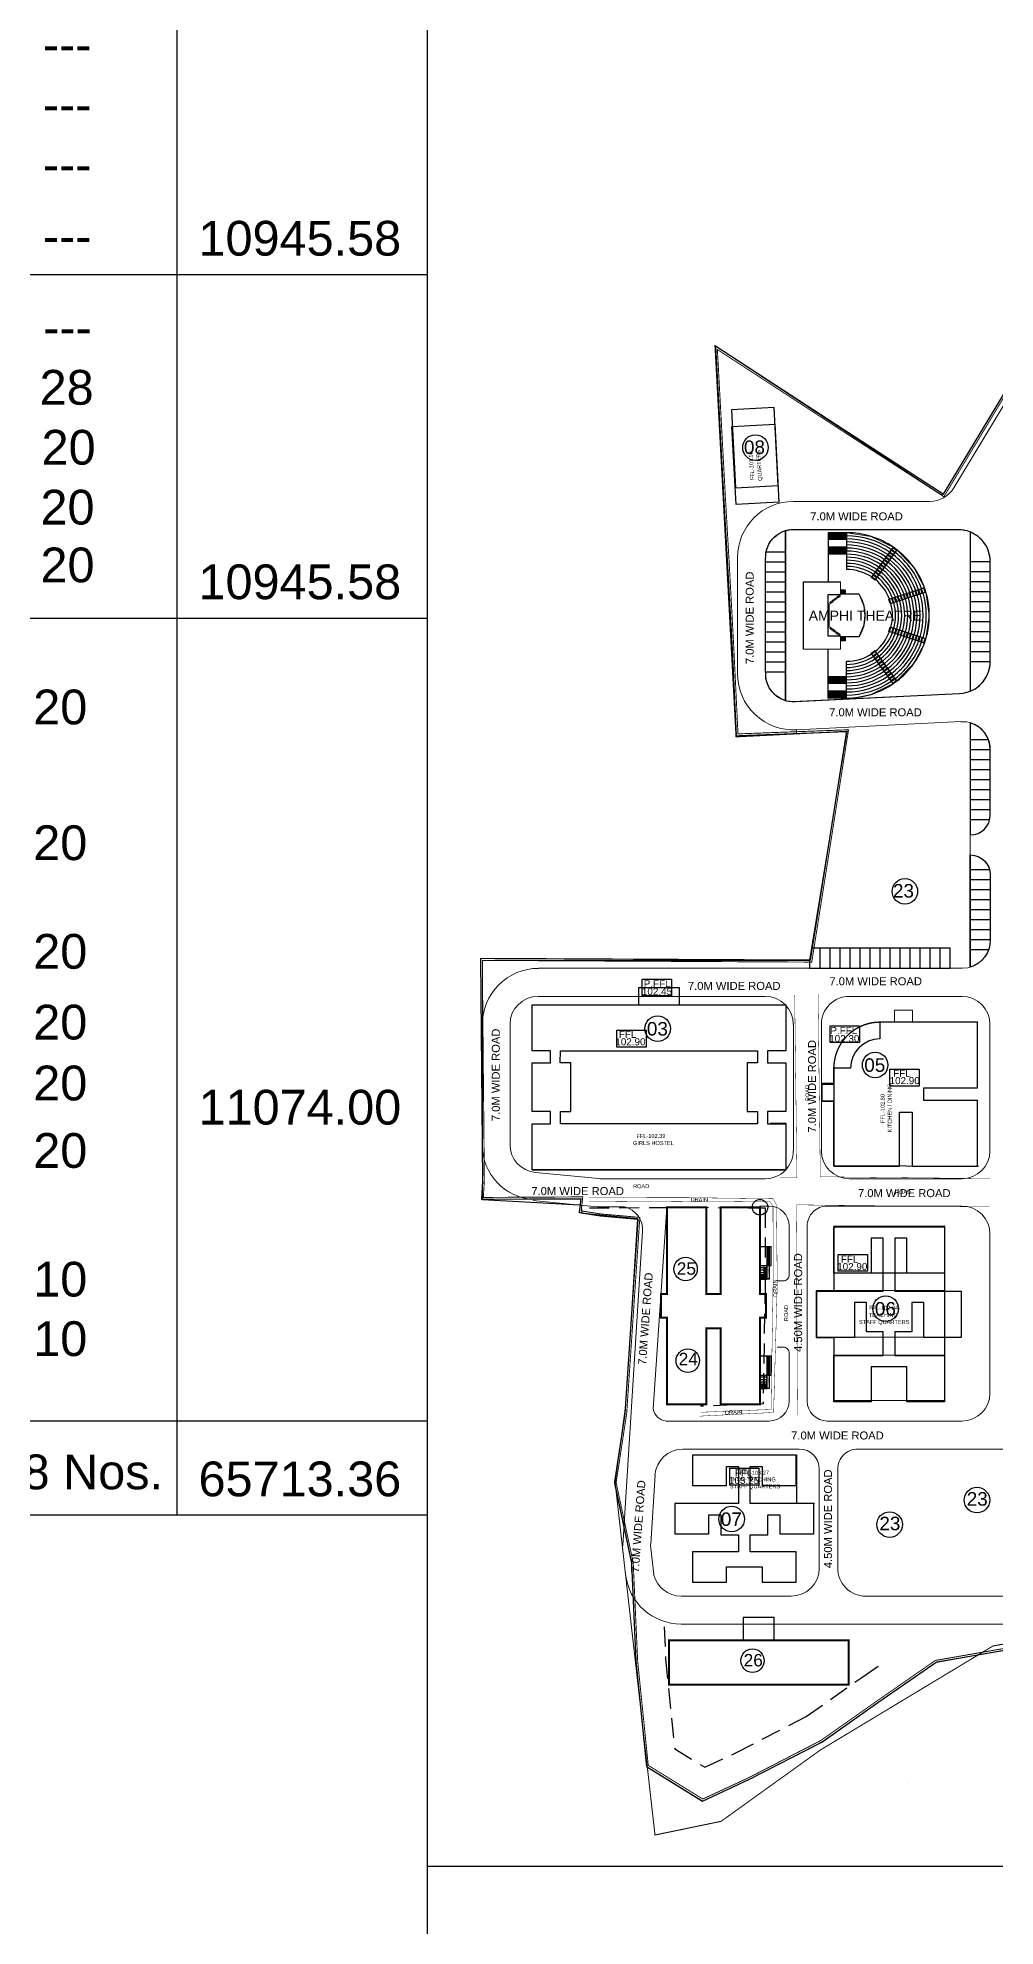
# Model space of a CAD drawing. Extents: x 7620542 to 7843793, y -6476226 to -6093835.
# Drawn here: x 7805744 to 7820359, y -6368780 to -6339933 of the extents above; entities that cross this region are included whole.
import ezdxf
from ezdxf.enums import TextEntityAlignment as Align

# ---------------------------------------------------------------- set-up
doc = ezdxf.new("R2010")
doc.units = 0
doc.header["$LTSCALE"] = 600
doc.header["$MEASUREMENT"] = 0
for name, pattern in [('CONTINUA', [0]), ('DASHED', [0.75, 0.5, -0.25]), ('DASHED2', [0.375, 0.25, -0.125]), ('HIDDEN', [0.375, 0.25, -0.125])]:
    doc.linetypes.add(name, pattern=pattern)
for name, color, linetype in [('Cal Hat', 8, 'CONTINUOUS'), ('TITLE', 7, 'CONTINUOUS'), ('Working Dim', 5, 'CONTINUOUS')]:
    doc.layers.add(name, color=color, linetype=linetype)
doc.styles.add('AR', font='arial.ttf')
doc.styles.add('ari', font='arial.ttf')
doc.styles.add('ARIAL', font='arial.ttf')

# ---------------------------------------------------------------- blocks, each defined once
blk = doc.blocks.new('A$C67844AE1')
at = {"layer": 'TITLE', "color": 8, "lineweight": 0}
for p, q in [((-19404, -2259, 6), (-21335, -5462, 6)), ((-21697, -5666, 6), (-23754, -5666, 6)), ((-23754, -6089, 6), (-21280, -6089, 6)), ((-24600, -6512, 6), (-24600, -8273, 6)), ((-24177, -8273, 6), (-24177, -6512, 6)), ((-20784, -6581, 6), (-20784, -8081, 6)), ((-21270, -8572, 6), (-23732, -8696, 6)), ((-23711, -9118, 6), (-21228, -8994, 6)), ((-20784, -9417, 6), (-20784, -10404, 6)), ((-21086, -10706, 6), (-21086, -11009, 6)), ((-20784, -11311, 6), (-20784, -12298, 6)), ((-21207, -12721, 6), (-27607, -12721, 6)), ((-24182, -13145, 6), (-27613, -13145, 6)), ((-21212, -13145, 6), (-22912, -13145, 6)), ((-28454, -13572, 6), (-28454, -15397, 6)), ((-28036, -13563, 6), (-28036, -15386, 6)), ((-23758, -15478, 6), (-23758, -13568, 6)), ((-23335, -13568, 6), (-23335, -15478, 6)), ((-20789, -15478, 6), (-20789, -13568, 6)), ((-27653, -15808, 6), (-26697, -15899, 6)), ((-26657, -15901, 6), (-24182, -15901, 6)), ((-22912, -15901, 6), (-21212, -15901, 6)), ((-27694, -16229, 6), (-26714, -16323, 6)), ((-26680, -16324, 6), (-26309, -16324, 6)), ((-24123, -16314, 6), (-24264, -16314, 6)), ((-21212, -16314, 6), (-23247, -16314, 6)), ((-26034, -16699, 6), (-26292, -20787, 6)), ((-23549, -16616, 6), (-23549, -19260, 6)), ((-20789, -19139, 6), (-20789, -16737, 6)), ((-25680, -19562, 6), (-24123, -19562, 6)), ((-23247, -19562, 6), (-21212, -19562, 6)), ((-23668, -19985, 6), (-25425, -19985, 6)), ((-22786, -19985, 6), (-19122, -19985, 6)), ((-25847, -20382, 6), (-25912, -21415, 6)), ((-23366, -21785, 6), (-23366, -20287, 6)), ((-23088, -21785, 6), (-23088, -20287, 6)), ((-26292, -20787, 6), (-26335, -21441, 6)), ((-26333, -21516, 6), (-26292, -21880, 6)), ((-25911, -21489, 6), (-25867, -21875, 6)), ((-25451, -22208, 6), (-23789, -22208, 6)), ((-22665, -22208, 6), (-19243, -22208, 6)), ((-25451, -22631, 6), (-19243, -22631, 6))]:
    blk.add_line(p, q, dxfattribs=at)
at = {"layer": 'TITLE', "color": 8, "extrusion": (-0.001359, 0.007207, 0.999973)}
for p, q in [((-23233, -6140, -3), (-23233, -6880, 3)), ((-22955, -6140, -2), (-23233, -6140, -3)), ((-22955, -6151, -2), (-23233, -6151, -3)), ((-22955, -6163, -2), (-23233, -6163, -3)), ((-22955, -6175, -2), (-23233, -6175, -2)), ((-22955, -6186, -2), (-23233, -6186, -2)), ((-22955, -6198, -2), (-23233, -6198, -2)), ((-22955, -6209, -2), (-23233, -6209, -2)), ((-22955, -6221, -2), (-23233, -6221, -2)), ((-22955, -6232, -2), (-23233, -6232, -2)), ((-22955, -6244, -2), (-23233, -6244, -2)), ((-22955, -6140, -2), (-22955, -6695, 2)), ((-22955, -6360, -1), (-23233, -6360, -1)), ((-22955, -6371, -1), (-23233, -6371, -1)), ((-22955, -6383, -1), (-23233, -6383, -1)), ((-22955, -6394, -1), (-23233, -6394, -1)), ((-22955, -6406, 0), (-23233, -6406, -1)), ((-22955, -6418, 0), (-23233, -6418, -1)), ((-22955, -6429, 0), (-23233, -6429, -1)), ((-22955, -6441, 0), (-23233, -6441, -1)), ((-22955, -6452, 0), (-23233, -6452, 0)), ((-22955, -6464, 0), (-23233, -6464, 0)), ((-22249, -6358, 0), (-22582, -6817, 3)), ((-22193, -6399, 1), (-22526, -6858, 3)), ((-23603, -6880, 6), (-23048, -6880, 6)), ((-23603, -7898, 6), (-23603, -6880, 6)), ((-23115, -7121, 6), (-23118, -7123, 6)), ((-23118, -7123, 6), (-23106, -7143, 6)), ((-23104, -7141, 6), (-23115, -7121, 6)), ((-23097, -7108, 6), (-23100, -7109, 6)), ((-23100, -7109, 6), (-23088, -7129, 6)), ((-23086, -7128, 6), (-23097, -7108, 6)), ((-23088, -7129, 6), (-23086, -7128, 6)), ((-23079, -7094, 6), (-23082, -7095, 6)), ((-23082, -7095, 6), (-23070, -7115, 6)), ((-23068, -7114, 6), (-23079, -7094, 6)), ((-23070, -7115, 6), (-23068, -7114, 6)), ((-23061, -7080, 6), (-23064, -7082, 6)), ((-23064, -7082, 6), (-23052, -7102, 6)), ((-23050, -7100, 6), (-23061, -7080, 6)), ((-23052, -7102, 6), (-23050, -7100, 6)), ((-22978, -7007, 6), (-23048, -7007, 6)), ((-23048, -7007, 6), (-22978, -7007, 6)), ((-22978, -7019, 6), (-23048, -7019, 6)), ((-22978, -7031, 6), (-23048, -7031, 6)), ((-22978, -7042, 6), (-23048, -7042, 6)), ((-22978, -7054, 6), (-23048, -7054, 6)), ((-23048, -7065, 6), (-22980, -7065, 6)), ((-22980, -7065, 6), (-22980, -7007, 6)), ((-22978, -7065, 6), (-22978, -7007, 6)), ((-22978, -7007, 6), (-22978, -7065, 6)), ((-21778, -6970, 5), (-22318, -7146, 6)), ((-21757, -7036, 6), (-22296, -7212, 6)), ((-23233, -7216, 6), (-23233, -7563, 6)), ((-23233, -7216, 6), (-23224, -7216, 6)), ((-23224, -7216, 6), (-23224, -7563, 6)), ((-23206, -7190, 6), (-23208, -7191, 6)), ((-23208, -7191, 6), (-23196, -7211, 6)), ((-23194, -7210, 6), (-23206, -7190, 6)), ((-23196, -7211, 6), (-23194, -7210, 6)), ((-23187, -7176, 6), (-23190, -7177, 6)), ((-23190, -7177, 6), (-23178, -7197, 6)), ((-23176, -7196, 6), (-23187, -7176, 6)), ((-23178, -7197, 6), (-23176, -7196, 6)), ((-23169, -7162, 6), (-23172, -7164, 6)), ((-23172, -7164, 6), (-23160, -7184, 6)), ((-23158, -7182, 6), (-23169, -7162, 6)), ((-23160, -7184, 6), (-23158, -7182, 6)), ((-23151, -7149, 6), (-23154, -7150, 6)), ((-23154, -7150, 6), (-23142, -7170, 6)), ((-23140, -7169, 6), (-23151, -7149, 6)), ((-23142, -7170, 6), (-23140, -7169, 6)), ((-23133, -7135, 6), (-23136, -7136, 6)), ((-23136, -7136, 6), (-23124, -7156, 6)), ((-23122, -7155, 6), (-23133, -7135, 6)), ((-23124, -7156, 6), (-23122, -7155, 6)), ((-23106, -7143, 6), (-23104, -7141, 6)), ((-23233, -7563, 6), (-23224, -7563, 6)), ((-21778, -7808, 11), (-22318, -7633, 9)), ((-21757, -7742, 11), (-22296, -7567, 9)), ((-23233, -8638, 15), (-23233, -7898, 10)), ((-23048, -7713, 6), (-22980, -7713, 6)), ((-22978, -7725, 6), (-23048, -7725, 6)), ((-22978, -7736, 6), (-23048, -7736, 6)), ((-22978, -7748, 6), (-23048, -7748, 6)), ((-22978, -7759, 6), (-23048, -7759, 6)), ((-22978, -7771, 6), (-23048, -7771, 6)), ((-22980, -7713, 6), (-22980, -7771, 6)), ((-22978, -7713, 6), (-22978, -7771, 6)), ((-22249, -8420, 15), (-22582, -7961, 11)), ((-22193, -8379, 15), (-22526, -7920, 11)), ((-22955, -8638, 16), (-22955, -8083, 12)), ((-22955, -8315, 13), (-23233, -8315, 13)), ((-22955, -8326, 13), (-23233, -8326, 13)), ((-22955, -8338, 13), (-23233, -8338, 13)), ((-22955, -8349, 14), (-23233, -8349, 13)), ((-22955, -8361, 14), (-23233, -8361, 13)), ((-22955, -8372, 14), (-23233, -8372, 13)), ((-22955, -8384, 14), (-23233, -8384, 13)), ((-22955, -8395, 14), (-23233, -8395, 14)), ((-22955, -8407, 14), (-23233, -8407, 14)), ((-22955, -8419, 14), (-23233, -8419, 14)), ((-22955, -8534, 15), (-23233, -8534, 15)), ((-22955, -8546, 15), (-23233, -8546, 15)), ((-22955, -8557, 15), (-23233, -8557, 15)), ((-22955, -8569, 15), (-23233, -8569, 15)), ((-22955, -8581, 15), (-23233, -8581, 15)), ((-22955, -8592, 15), (-23233, -8592, 15)), ((-22955, -8604, 15), (-23233, -8604, 15)), ((-22955, -8615, 15), (-23233, -8615, 15)), ((-22955, -8627, 16), (-23233, -8627, 15)), ((-22955, -8638, 16), (-23233, -8638, 15))]:
    blk.add_line(p, q, dxfattribs=at)
at = {"layer": 'TITLE', "color": 8}
for p, q in [((-24168, -6428, -6), (-23875, -6428, -6)), ((-24177, -6579, -6), (-23875, -6579, -6)), ((-24177, -6730, -6), (-23875, -6730, -6)), ((-20784, -6579, -6), (-21086, -6579, -6)), ((-20784, -6730, -6), (-21086, -6730, -6)), ((-24177, -6881, -6), (-23875, -6881, -6)), ((-24177, -7033, -6), (-23875, -7033, -6)), ((-20784, -6881, -6), (-21086, -6881, -6)), ((-20784, -7033, -6), (-21086, -7033, -6)), ((-24177, -7184, -6), (-23875, -7184, -6)), ((-24177, -7335, -6), (-23875, -7335, -6)), ((-20784, -7184, -6), (-21086, -7184, -6)), ((-20784, -7335, -6), (-21086, -7335, -6)), ((-24177, -7486, -6), (-23875, -7486, -6)), ((-24177, -7637, -6), (-23875, -7637, -6)), ((-20784, -7486, -6), (-21086, -7486, -6)), ((-20784, -7637, -6), (-21086, -7637, -6)), ((-24177, -7788, -6), (-23875, -7788, -6)), ((-24177, -7939, -6), (-23875, -7939, -6)), ((-20784, -7788, -6), (-21086, -7788, -6)), ((-20784, -7939, -6), (-21086, -7939, -6)), ((-24177, -8090, -6), (-23875, -8090, -6)), ((-24177, -8242, -6), (-23875, -8242, -6)), ((-20784, -8090, -6), (-21086, -8090, -6)), ((-21086, -9011, -14), (-21086, -10706, -14)), ((-20811, -9268, 8), (-21086, -9268, 8)), ((-20784, -9419, 8), (-21086, -9419, 8)), ((-20784, -9570, 8), (-21086, -9570, 8)), ((-20784, -9721, 8), (-21086, -9721, 8)), ((-20784, -9873, 8), (-21086, -9873, 8)), ((-20784, -10024, 8), (-21086, -10024, 8)), ((-20784, -10175, 8), (-21086, -10175, 8)), ((-20784, -10326, 8), (-21086, -10326, 8)), ((-20793, -10477, 8), (-21086, -10477, 8)), ((-21086, -11009, -14), (-21086, -12704, -14)), ((-20794, -11233, -6), (-21086, -11233, -6)), ((-20784, -11384, -6), (-21086, -11384, -6)), ((-20784, -11536, -6), (-21086, -11536, -6)), ((-20784, -11687, -6), (-21086, -11687, -6)), ((-20784, -11838, -6), (-21086, -11838, -6)), ((-20784, -11989, -6), (-21086, -11989, -6)), ((-20784, -12140, -6), (-21086, -12140, -6)), ((-21388, -12419), (-23483, -12419)), ((-23353, -12721, 6), (-23353, -12419, 6)), ((-23202, -12721, 6), (-23202, -12419, 6)), ((-23051, -12721, 6), (-23051, -12419, 6)), ((-22900, -12721, 6), (-22900, -12419, 6)), ((-22749, -12721, 6), (-22749, -12419, 6)), ((-22597, -12721, 6), (-22597, -12419, 6)), ((-22446, -12721, 6), (-22446, -12419, 6)), ((-22295, -12721, 6), (-22295, -12419, 6)), ((-22144, -12721, 6), (-22144, -12419, 6)), ((-21993, -12721, 6), (-21993, -12419, 6)), ((-21842, -12721, 6), (-21842, -12419, 6)), ((-21691, -12721, 6), (-21691, -12419, 6)), ((-21540, -12721, 6), (-21540, -12419, 6)), ((-21388, -12721), (-21388, -12419)), ((-20784, -12291, -6), (-21086, -12291, -6)), ((-20809, -12442, -6), (-21086, -12442, -6)), ((-24158, -16937), (-24158, -17214)), ((-24140, -16937), (-24140, -17200)), ((-24122, -16923), (-24122, -17214)), ((-24158, -18591), (-24158, -18868)), ((-24140, -18591), (-24140, -18854)), ((-24122, -18577), (-24122, -18868))]:
    blk.add_line(p, q, dxfattribs=at)
at = {"layer": 'TITLE', "color": 8, "lineweight": 0, "extrusion": (-0.001359, 0.007207, 0.999973)}
for p, q in [((-23048, -6880, 6), (-23048, -7074, 6)), ((-23048, -7704, 6), (-23048, -7898, 6)), ((-23048, -7898, 6), (-23603, -7898, 6))]:
    blk.add_line(p, q, dxfattribs=at)
at = {"layer": 'TITLE', "color": 8, "extrusion": (-0.001357, -0.007207, 0.999973)}
for p, q in [((-23208, -7587, 6), (-23196, -7567, 6)), ((-23205, -7589, 6), (-23208, -7587, 6)), ((-23194, -7569, 6), (-23205, -7589, 6)), ((-23196, -7567, 6), (-23194, -7569, 6)), ((-23190, -7601, 6), (-23178, -7581, 6)), ((-23187, -7602, 6), (-23190, -7601, 6)), ((-23176, -7582, 6), (-23187, -7602, 6)), ((-23178, -7581, 6), (-23176, -7582, 6)), ((-23172, -7615, 6), (-23160, -7594, 6)), ((-23169, -7616, 6), (-23172, -7615, 6)), ((-23158, -7596, 6), (-23169, -7616, 6)), ((-23160, -7594, 6), (-23158, -7596, 6)), ((-23154, -7628, 6), (-23142, -7608, 6)), ((-23151, -7630, 6), (-23154, -7628, 6)), ((-23140, -7610, 6), (-23151, -7630, 6)), ((-23142, -7608, 6), (-23140, -7610, 6)), ((-23136, -7642, 6), (-23124, -7622, 6)), ((-23133, -7643, 6), (-23136, -7642, 6)), ((-23122, -7623, 6), (-23133, -7643, 6)), ((-23124, -7622, 6), (-23122, -7623, 6)), ((-23118, -7656, 6), (-23106, -7635, 6)), ((-23115, -7657, 6), (-23118, -7656, 6)), ((-23104, -7637, 6), (-23115, -7657, 6)), ((-23106, -7635, 6), (-23104, -7637, 6)), ((-23100, -7669, 6), (-23088, -7649, 6)), ((-23097, -7671, 6), (-23100, -7669, 6)), ((-23086, -7651, 6), (-23097, -7671, 6)), ((-23088, -7649, 6), (-23086, -7651, 6)), ((-23082, -7683, 6), (-23070, -7663, 6)), ((-23079, -7684, 6), (-23082, -7683, 6)), ((-23068, -7664, 6), (-23079, -7684, 6)), ((-23070, -7663, 6), (-23068, -7664, 6)), ((-23064, -7697, 6), (-23052, -7676, 6)), ((-23061, -7698, 6), (-23064, -7697, 6)), ((-23050, -7678, 6), (-23061, -7698, 6)), ((-23052, -7676, 6), (-23050, -7678, 6))]:
    blk.add_line(p, q, dxfattribs=at)
at = {"layer": 'TITLE', "color": 8, "linetype": 'DASHED'}
for p, q in [((-26837, -16341), (-25341, -16332)), ((-25341, -16332), (-24185, -16341)), ((-24213, -19301), (-25162, -19339))]:
    blk.add_line(p, q, dxfattribs=at)
at = {"layer": 'TITLE', "color": 8, "linetype": 'DASHED', "ltscale": 100}
for p, q in [((-24262, -16923), (-24095, -16923)), ((-24095, -17214), (-24095, -16923)), ((-24262, -17214), (-24095, -17214)), ((-24262, -18577), (-24095, -18577)), ((-24095, -18868), (-24095, -18577)), ((-24262, -18868), (-24095, -18868))]:
    blk.add_line(p, q, dxfattribs=at)
at = {"layer": 'TITLE', "color": 8, "linetype": 'Continuous'}
for p, q in [((-24262, -17214), (-24171, -17214)), ((-24262, -17242), (-24158, -17242)), ((-24262, -17279), (-24158, -17279)), ((-24262, -17315), (-24158, -17315)), ((-24262, -17346), (-24158, -17346)), ((-24262, -17363), (-24158, -17363)), ((-24262, -17377), (-24158, -17377)), ((-24262, -17388), (-24158, -17388)), ((-24262, -17396), (-24158, -17396)), ((-24262, -17403), (-24158, -17403)), ((-24262, -17408), (-24158, -17408)), ((-24262, -17413), (-24158, -17413)), ((-24262, -17416), (-24158, -17416)), ((-24262, -17418), (-24158, -17418)), ((-24262, -17418), (-24158, -17418)), ((-24262, -18868), (-24171, -18868)), ((-24262, -18896), (-24158, -18896)), ((-24262, -18933), (-24158, -18933)), ((-24262, -18969), (-24158, -18969)), ((-24262, -19000), (-24158, -19000)), ((-24262, -19017), (-24158, -19017)), ((-24262, -19031), (-24158, -19031)), ((-24262, -19042), (-24158, -19042)), ((-24262, -19050), (-24158, -19050)), ((-24262, -19057), (-24158, -19057)), ((-24262, -19062), (-24158, -19062)), ((-24262, -19066), (-24158, -19066)), ((-24262, -19070), (-24158, -19070)), ((-24262, -19072), (-24158, -19072)), ((-24262, -19072), (-24158, -19072))]:
    blk.add_line(p, q, dxfattribs=at)
at = {"layer": 'TITLE', "color": 10, "const_width": 13.9}
for points in [[(-19561, -2353), (-21227, -5113), (-21494, -5558), (-22994, -4585), (-24935, -3320), (-24812, -5589), (-24751, -6649), (-24683, -7903), (-24620, -9207), (-22957, -9145), (-23503, -12599), (-28482, -12575), (-28451, -15931), (-28468, -16210), (-26968, -16202), (-26990, -16410), (-26669, -16460), (-26105, -16510), (-26302, -19446), (-26461, -20494), (-26203, -21704), (-26136, -23190), (-25975, -24780), (-25128, -25304), (-24428, -24979), (-23330, -24412), (-22467, -23805), (-21603, -23204), (-20977, -23096), (-20381, -22992)], [(-19550, -2388), (-21203, -5127), (-21485, -5596), (-23009, -4608), (-24905, -3372), (-24785, -5588), (-24724, -6647), (-24656, -7902), (-24594, -9179), (-22925, -9117), (-23480, -12627), (-28454, -12602), (-28424, -15931), (-28439, -16183), (-26938, -16175), (-26960, -16387), (-26666, -16433), (-26076, -16485), (-26275, -19449), (-26434, -20494), (-26176, -21701), (-26109, -23188), (-25949, -24764), (-25126, -25273), (-24440, -24955), (-23344, -24389), (-22482, -23782), (-21614, -23179), (-20981, -23069), (-20386, -22965)]]:
    blk.add_lwpolyline(points, dxfattribs=at)
at = {"layer": 'TITLE', "color": 10}
blk.add_lwpolyline([(-19561, -2353), (-21227, -5113), (-21494, -5558), (-22994, -4585), (-24935, -3320), (-24812, -5589), (-24751, -6649), (-24683, -7903), (-24620, -9207), (-22957, -9145), (-23503, -12599), (-28482, -12575), (-28451, -15931), (-28468, -16210), (-26968, -16202), (-26990, -16410), (-26669, -16460), (-26105, -16510), (-26302, -19446), (-26461, -20494), (-26203, -21704), (-26136, -23190), (-25975, -24780), (-25128, -25304), (-24428, -24979), (-23330, -24412), (-22467, -23805), (-21603, -23204), (-20977, -23096), (-20381, -22992)], dxfattribs=at)
at = {"layer": 'TITLE', "color": 8, "linetype": 'DASHED2', "lineweight": 0, "ltscale": 6, "const_width": 15.1, "elevation": 6, "flags": 128}
blk.add_lwpolyline([(-2004, -7493), (-2222, -4307), (-2175, -3938), (-1643, 323), (-32, 25), (-85, 841), (-1707, 882), (-3265, 690), (-2836, 167), (-4833, -751), (-3799, -1390), (-5143, -3563), (-6085, -4451), (-6650, -5438), (-9382, -5113, 0.243248), (-10378, -5545), (-11867, -5545, 0.166319), (-12338, -5051), (-18845, -2062), (-19041, -2458), (-19481, -2223), (-21509, -5575), (-24942, -3314), (-24624, -9224), (-22946, -9140), (-23514, -12602), (-28454, -12602), (-28454, -16217), (-26958, -16299), (-26950, -16422), (-26111, -16503), (-26288, -19309), (-26449, -20494), (-25847, -25817), (-24849, -25610), (-23343, -24528), (-20742, -22960), (-17631, -22415), (-17310, -20933), (-17441, -20077), (-17018, -18600), (-13198, -17982), (-13198, -17982), (-13198, -17982), (-13198, -17982), (-4912, -18134), (-4912, -18134), (-4912, -18134), (-4912, -18134), (-4912, -18134), (-4912, -18134), (-4912, -18134), (-4912, -18134), (-4912, -18134), (-3079, -17381), (-3382, -16842), (-2832, -15708), (-2188, -14381), (-2077, -13895), (-1842, -10425)], format="xyb", close=True, dxfattribs=at)
at = {"layer": 'TITLE', "color": 8, "ltscale": 1.5}
for points, elevation in [([(-24631, -5459), (-23985, -5425), (-24048, -4248), (-24694, -4282)], 6), ([(-23149, -16626), (-22297, -16626), (-21748, -16626), (-21478, -16626), (-21478, -17328), (-22045, -17328), (-22045, -16799), (-22227, -16799), (-22227, -17599), (-22227, -17599), (-21222, -17599), (-21222, -18301), (-21790, -18301), (-21790, -17772), (-21971, -17772), (-21971, -17772), (-21971, -18215), (-22227, -18215), (-22227, -18573), (-22227, -18573), (-21478, -18573), (-21478, -19274), (-22045, -19274), (-22045, -18745), (-22581, -18745), (-22581, -19274), (-23149, -19274), (-23149, -18573), (-22400, -18573), (-22400, -18573), (-22400, -18215), (-22655, -18215), (-22655, -17772), (-22837, -17772), (-22837, -18301), (-23404, -18301), (-23404, -17599), (-22400, -17599), (-22400, -17599), (-22400, -16799), (-22581, -16799), (-22581, -17328), (-23149, -17328)], -6)]:
    blk.add_lwpolyline(points, close=True, dxfattribs=dict(at, elevation=elevation))
at = {"layer": 'TITLE', "color": 8}
for points in [[(-23975, -5679), (-24622, -5715), (-24687, -4536), (-24040, -4500)], [(-26042, -12884), (-25600, -12884), (-25600, -13138), (-26042, -13138)], [(-26423, -13658), (-25980, -13658), (-25980, -13912), (-26423, -13912)], [(-22299, -14246), (-21856, -14246), (-21856, -14500), (-22299, -14500)], [(-21469, -19248), (-21470, -16619), (-23147, -16622), (-23147, -17595), (-23416, -17595), (-23415, -18299), (-23146, -18299), (-23146, -19251)], [(-23081, -17044), (-22639, -17044), (-22639, -17298), (-23081, -17298)], [(-24158, -17418), (-24158, -17214), (-24122, -17214), (-24122, -17418)], [(-24158, -19072), (-24158, -18868), (-24122, -18868), (-24122, -19072)]]:
    blk.add_lwpolyline(points, close=True, dxfattribs=at)
for points, elevation in [([(-23875, -8679), (-23954, -8646), (-23994, -8621), (-24025, -8597), (-24077, -8545), (-24121, -8483), (-24155, -8407), (-24171, -8341), (-24176, -8292), (-24177, -8213), (-24177, -6541), (-24176, -6495), (-24172, -6449), (-24162, -6402), (-24127, -6313), (-24091, -6257), (-24053, -6213), (-24014, -6179), (-23981, -6155), (-23917, -6122), (-23875, -6107)], -14), ([(-21086, -8535), (-21013, -8497), (-20948, -8448), (-20887, -8383), (-20841, -8310), (-20821, -8269), (-20806, -8226), (-20790, -8159), (-20786, -8123), (-20784, -8090), (-20784, -6581), (-20786, -6531), (-20795, -6477), (-20817, -6403), (-20844, -6344), (-20895, -6269), (-20967, -6198), (-21086, -6127), (-21086, -8535)], -14), ([(-23202, -13589), (-22760, -13589), (-22760, -13843), (-23202, -13843)], 12), ([(-25667, -19308), (-25074, -19308), (-25074, -18162), (-24856, -18162), (-24856, -19311), (-24262, -19311), (-24262, -17999), (-24172, -17999), (-24176, -17643), (-24262, -17643), (-24262, -16331), (-24856, -16331), (-24856, -17643), (-25073, -17643), (-25073, -16331), (-25667, -16331), (-25667, -17643), (-25757, -17643), (-25758, -17999), (-25667, -17999), (-25667, -19311)], 0), ([(-24719, -20275), (-24277, -20275), (-24277, -20529), (-24719, -20529)], -6), ([(-24515, -22873), (-24046, -22873), (-24046, -22528), (-24515, -22528)], 6), ([(-24515, -22873), (-24046, -22873), (-24046, -22528), (-24515, -22528)], 6)]:
    blk.add_lwpolyline(points, close=True, dxfattribs=dict(at, elevation=elevation))
for points, elevation in [([(-22830, -8632), (-22829, -8650), (-23754, -8696), (-23811, -8692), (-23855, -8684), (-23875, -8679), (-23875, -6107), (-23843, -6099), (-23785, -6090), (-23754, -6089), (-21270, -6089), (-21227, -6091), (-21174, -6100), (-21140, -6108), (-21114, -6116), (-21086, -6127), (-21086, -8535), (-21122, -8548), (-21162, -8559), (-21199, -8567), (-21254, -8572), (-22829, -8650), (-22830, -8632)], 10), ([(-23514, -12602), (-23514, -12721), (-21388, -12721), (-21388, -12419), (-23483, -12419), (-23514, -12602)], 6)]:
    blk.add_lwpolyline(points, dxfattribs=dict(at, elevation=elevation))
at = {"layer": 'TITLE', "color": 8, "lineweight": 0, "elevation": 10, "flags": 128}
blk.add_lwpolyline([(-23233, -7898), (-23233, -8638), (-22955, -8638), (-22955, -8638), (-22830, -8632), (-22586, -8582), (-22586, -8582), (-22586, -8582), (-22249, -8420), (-22193, -8379), (-21944, -8123), (-21778, -7808), (-21757, -7742), (-21706, -7389), (-21757, -7036), (-21778, -6970), (-21944, -6655), (-22193, -6399), (-22249, -6358), (-22586, -6196), (-22955, -6140), (-23233, -6140), (-23233, -6880), (-23048, -6880), (-23048, -7065), (-22770, -7065), (-22695, -7243), (-22677, -7389), (-22694, -7531), (-22770, -7713), (-23048, -7713), (-23048, -7898), (-23233, -7898)], close=True, dxfattribs=at)
at = {"layer": 'TITLE', "color": 8}
for points, elevation in [([(-22770, -7713), (-23048, -7713), (-23048, -7704), (-23233, -7704), (-23233, -7074), (-23048, -7074), (-23048, -7065), (-22770, -7065, -0.285721), (-22770, -7713, -193102.215856)], 6), ([(-21086, -9011), (-21086, -10706, 0.414213), (-20784, -10404), (-20784, -9419, 0.330032), (-21086, -9011, -6.714428)], -14), ([(-21086, -12704), (-21086, -11009, -0.414213), (-20784, -11311), (-20784, -12296, -0.330032), (-21086, -12704, 6.714428)], -14)]:
    blk.add_lwpolyline(points, format="xyb", dxfattribs=dict(at, elevation=elevation))
at = {"layer": 'TITLE', "color": 8, "lineweight": 0, "flags": 128}
blk.add_lwpolyline([(-23711, -9118), (-23711, -9179)], dxfattribs=at)
at = {"layer": 'TITLE', "color": 8, "ltscale": 1.5}
for points in [[(-25476, -13271), (-25476, -13018), (-26098, -13018), (-26098, -13271)], [(-27425, -14151), (-27425, -13970), (-27700, -13970), (-27700, -13271), (-23874, -13271), (-23874, -13970), (-24149, -13970), (-24149, -14151), (-23874, -14151), (-23874, -14887), (-24149, -14887), (-24149, -15069), (-23874, -15069), (-23874, -15767), (-27700, -15767), (-27700, -15069), (-27425, -15069), (-27425, -14887), (-27700, -14887), (-27700, -14151), (-27425, -14151)], [(-24297, -14887), (-24297, -15069), (-27276, -15069), (-27276, -14887), (-27119, -14887), (-27119, -14151), (-27277, -14151), (-27276, -13970), (-24297, -13970), (-24297, -14151), (-24455, -14151), (-24455, -14887), (-24297, -14887)]]:
    blk.add_lwpolyline(points, dxfattribs=at)
at = {"layer": 'TITLE', "color": 8, "const_width": 6.04}
for points in [[(-23738, -13127), (-23704, -15887)], [(-23385, -13111), (-23351, -15871)], [(-23704, -15887), (-23960, -15887)], [(-23351, -15871), (-20791, -15898)], [(-26842, -16185), (-25341, -16187), (-24067, -16202), (-24013, -16291), (-24001, -17491), (-24056, -19432), (-25175, -19488)], [(-26837, -16250), (-25341, -16241), (-24106, -16251), (-24065, -16321), (-24064, -17492), (-24095, -19387), (-25158, -19429)], [(-23715, -16295), (-23696, -19474)], [(-23715, -16295), (-20792, -16327)]]:
    blk.add_lwpolyline(points, dxfattribs=at)
at = {"layer": 'TITLE', "color": 8, "lineweight": 0, "elevation": -6}
for points in [[(-22230, -13536), (-21961, -13536), (-21961, -13355), (-22230, -13355)], [(-23149, -14725), (-23149, -14456), (-23330, -14456), (-23330, -14725)]]:
    blk.add_lwpolyline(points, close=True, dxfattribs=at)
at = {"layer": 'TITLE', "color": 8, "ltscale": 1.5, "elevation": -6}
blk.add_lwpolyline([(-23149, -15710), (-22157, -15710), (-22157, -14897), (-21966, -14897), (-21966, -15710), (-20975, -15710), (-20975, -14719), (-21788, -14719), (-21788, -14528), (-20975, -14528), (-20975, -13536), (-22452, -13536), (-22453, -13787, 0.407493), (-22894, -14232), (-23149, -14232)], format="xyb", close=True, dxfattribs=at)
at = {"layer": 'TITLE', "color": 8}
for points in [[(-20963, -15715), (-23145, -15708), (-23145, -14736), (-23325, -14736), (-23325, -14471), (-23145, -14471), (-23145, -14215)], [(-27700, -15767), (-23869, -15765), (-23868, -15064), (-24109, -15064)], [(-24199, -17386), (-24199, -17231), (-24187, -17240), (-24191, -17242), (-24199, -17231), (-24210, -17240), (-24207, -17242), (-24199, -17231)], [(-24125, -17214), (-24125, -17415), (-24155, -17415), (-24155, -17214)], [(-21469, -17326), (-23148, -17329)], [(-21469, -17591), (-23148, -17595)], [(-21470, -18296), (-23146, -18299)], [(-21470, -18566), (-23146, -18569)], [(-24199, -19040), (-24199, -18885), (-24187, -18894), (-24191, -18896), (-24199, -18885), (-24210, -18894), (-24207, -18896), (-24199, -18885)], [(-24125, -18868), (-24125, -19069), (-24155, -19069), (-24155, -18868)], [(-25279, -20071), (-23711, -20071), (-23708, -20802), (-23440, -20803)]]:
    blk.add_lwpolyline(points, dxfattribs=at)
at = {"layer": 'TITLE', "color": 8, "lineweight": 0}
blk.add_lwpolyline([(-25669, -16334), (-25873, -19378)], dxfattribs=at)
at = {"layer": 'TITLE', "color": 8, "linetype": 'CONTINUA', "const_width": 30.2}
blk.add_lwpolyline([(-24262, -19297), (-24262, -17999), (-24172, -17999), (-24172, -17643), (-24262, -17643), (-24262, -16331), (-24856, -16331), (-24856, -17643), (-25073, -17643), (-25073, -16331), (-25667, -16331), (-25667, -17643), (-25758, -17643), (-25758, -17999), (-25667, -17999), (-25667, -19310), (-25667, -19311), (-25074, -19311), (-25074, -18162), (-24856, -18162), (-24856, -19311), (-24276, -19311), (-24262, -19311)], close=True, dxfattribs=at)
at = {"layer": 'TITLE', "color": 8, "linetype": 'DASHED'}
for points in [[(-24185, -16341), (-24185, -17491), (-24214, -19271), (-24213, -19301)], [(-25709, -22670), (-25687, -23157), (-25549, -24514), (-25097, -24793), (-24627, -24575), (-23564, -24026), (-22725, -23436), (-22416, -23221)]]:
    blk.add_lwpolyline(points, dxfattribs=at)
at = {"layer": 'TITLE', "color": 8, "lineweight": 0, "elevation": 6}
for points in [[(-24002, -17443), (-23911, -17443, 0.414214), (-23821, -17352), (-23821, -16616)], [(-24002, -18446), (-23911, -18446, -0.414214), (-23821, -18537), (-23821, -19260)]]:
    blk.add_lwpolyline(points, format="xyb", dxfattribs=at)
at = {"layer": 'TITLE', "color": 8, "linetype": 'CONTINUA'}
for points in [[(-24158, -16937), (-24158, -16923), (-24131, -16923), (-24131, -16937)], [(-24158, -17214), (-24158, -17200), (-24131, -17200), (-24131, -17214)], [(-24158, -18591), (-24158, -18577), (-24131, -18577), (-24131, -18591)], [(-24158, -18868), (-24158, -18854), (-24131, -18854), (-24131, -18868)]]:
    blk.add_lwpolyline(points, close=True, dxfattribs=at)
at = {"layer": 'TITLE', "color": 8, "ltscale": 1.5, "elevation": 6}
blk.add_lwpolyline([(-24585, -20807), (-25549, -20807), (-25549, -21266), (-25035, -21266), (-25035, -20979), (-24854, -20979), (-24854, -21283), (-24585, -21283), (-24585, -21538), (-25279, -21538), (-25279, -21996), (-24766, -21996), (-24766, -21765), (-24230, -21765), (-24230, -21996), (-23717, -21996), (-23717, -21538), (-24412, -21538), (-24412, -21283), (-24142, -21283), (-24142, -20979), (-23961, -20979), (-23961, -21266), (-23447, -21266), (-23447, -20807), (-24412, -20807), (-24412, -20249), (-24230, -20249), (-24230, -20535), (-23717, -20535), (-23717, -20076), (-25279, -20076), (-25279, -20535), (-24766, -20535), (-24766, -20249), (-24585, -20249), (-24585, -20807)], dxfattribs=at)
at = {"layer": 'TITLE', "color": 8, "const_width": 30.2, "elevation": 6}
blk.add_lwpolyline([(-22925, -22873), (-23123, -22873), (-23123, -22873), (-23244, -22873), (-23244, -22873), (-25635, -22873), (-25635, -23545), (-23244, -23545), (-23244, -23545), (-23123, -23545), (-23123, -23545), (-22925, -23545), (-22925, -22873)], dxfattribs=at)
at = {"layer": 'TITLE', "color": 8, "linetype": 'HIDDEN', "lineweight": 0, "ltscale": 30000, "elevation": -5, "flags": 128}
blk.add_lwpolyline([(-22012, -25026), (-22014, -25027)], dxfattribs=at)
at = {"layer": 'TITLE', "color": 8}
for centre, radius in [((-24330, -4853, -12), 193), ((-22074, -11559, 6), 193), ((-25807, -13633), 193), ((-22523, -14182, 12), 193), ((-24262, -16331), 117), ((-25385, -17265, 5), 177), ((-22364, -17864, 6), 193), ((-25352, -18649, 6), 177), ((-20986, -20756, 6), 193), ((-24690, -21043), 193), ((-22305, -21127, 6), 193), ((-24375, -23183, 6), 177)]:
    blk.add_circle(centre, radius, dxfattribs=at)
at = {"layer": 'TITLE', "color": 8, "lineweight": 0}
for centre, radius, start, end in [((-23754, -6512, 6), 846, 90, 179.9999), ((-21697, -5243, 6), 423, 269.9998, 328.819), ((-23754, -6512, 6), 423, 89.9999, 179.9999), ((-21275, -6580, 6), 491, 359.8982, 90.6188), ((-23754, -8273, 6), 846, 179.9999, 272.8646), ((-23754, -8273, 6), 423, 179.9999, 272.8646), ((-21275, -8082, 6), 491, 270.6188, 0.1018), ((-21207, -9417, 6), 423, 359.9999, 92.8646), ((-21086, -10404, 6), 302, 270.0002, 359.9999), ((-21086, -11311, 6), 302, 0, 90), ((-21207, -12298, 6), 423, 270.0015, 359.9999), ((-27607, -13568, 6), 846, 90.0007, 180.3011), ((-27613, -13568, 6), 423, 89.9999, 179.3681), ((-24182, -13568, 6), 423, 0, 89.9992), ((-22912, -13568, 6), 423, 89.9999, 180), ((-21212, -13568, 6), 423, 359.9999, 89.9999), ((-27636, -15397, 6), 818, 179.9977, 266.3434), ((-27613, -15386, 6), 423, 180, 264.529), ((-24182, -15478, 6), 423, 269.9999, 0), ((-22912, -15478, 6), 423, 180, 269.9999), ((-21212, -15478, 6), 423, 269.9999, 359.9999), ((-26657, -15478, 6), 423, 264.529, 269.9999), ((-26680, -15962, 6), 363, 264.529, 269.9999), ((-26396, -16677, 6), 363, 356.3931, 76.1783), ((-24123, -16616, 6), 302, 359.9999, 89.9999), ((-23247, -16616, 6), 302, 89.9999, 179.9999), ((-21212, -16737, 6), 423, 359.9999, 89.9999), ((-25658, -19345), 218, 188.5038, 264.3373), ((-24123, -19260, 6), 302, 269.9999, 359.9999), ((-23247, -19260, 6), 302, 179.9999, 269.9999), ((-21212, -19139, 6), 423, 269.9999, 359.9999), ((-25425, -20408, 6), 423, 89.9999, 176.3931), ((-23668, -20287, 6), 302, 359.9999, 89.9999), ((-22786, -20287, 6), 302, 89.9999, 180), ((-25913, -21469, 6), 423, 176.1859, 186.4468), ((-25490, -21442, 6), 423, 176.3931, 186.4468), ((-25451, -21784, 6), 846, 186.4468, 270.0154), ((-25450, -21780, 6), 428, 192.8683, 269.7719), ((-23789, -21785, 6), 423, 269.9999, 359.9999), ((-22665, -21785, 6), 423, 180, 270.0056)]:
    blk.add_arc(centre, radius, start, end, dxfattribs=at)
at = {"layer": 'TITLE', "color": 8, "linetype": 'DASHED', "ltscale": 600}
blk.add_arc((-22453, -14232, -6), 695, 89.9133, 180.01, dxfattribs=at)
at = {"layer": 'TITLE', "color": 8, "extrusion": (-0.001359, 0.007207, 0.999973)}
for major_axis, start_param, end_param in [((-455, 1164, -9), -0.973084, -0.372547), ((-438, 1120, -9), -0.97199, -0.372521), ((-421, 1077, -8), -0.971045, -0.372731), ((-406, 1034, -8), -0.970994, -0.373931), ((-388, 991, -8), -0.968602, -0.372898), ((-370, 948, -7), -0.966571, -0.37235), ((-353, 905, -7), -0.964649, -0.372053), ((-337, 862, -7), -0.964081, -0.373272), ((-320, 819, -6), -0.961571, -0.372736), ((-302, 776, -6), -0.957588, -0.370948), ((-381, 931, -7), -1.051038, -0.982843), ((-421, 927, -7), -1.089146, -1.020951), ((-434, 959, -8), -1.086272, -1.021043), ((-393, 989, -8), -1.038712, -0.973483), ((-425, 1013, -8), -1.056612, -0.994102), ((-526, 978, -8), -1.152897, -1.090387), ((-413, 1068, -8), -1.027417, -0.967408), ((-467, 1058, -8), -1.073849, -1.01384), ((-387, 991, -8), 4.686736, 5.249826), ((-381, 1129, -9), -0.983054, -0.925354), ((-387, 1139, -9), -0.984432, -0.926732), ((-404, 1034, -8), 4.685582, 5.251391), ((-540, 1114, -9), -1.107244, -1.051681), ((-459, 1162, -9), -1.031898, -0.976336), ((-421, 1077, -8), 4.683897, 5.252207), ((-438, 1120, -9), 4.682816, 5.253435), ((-455, 1163, -9), 4.681587, 5.254342), ((-286, 733, -6), -0.956577, -0.372391), ((-269, 690, -5), -0.952843, -0.371416), ((-252, 647, -5), -0.950177, -0.371879), ((-223, 645, -5), -1.011777, -0.910031), ((-259, 644, -5), -1.061203, -0.961153), ((-260, 681, -5), -1.039372, -0.945587), ((-291, 681, -5), -1.078567, -0.984783), ((-283, 721, -6), -1.046314, -0.95805), ((-258, 743, -6), -1.006696, -0.918432), ((-352, 742, -6), -1.113593, -1.030235), ((-301, 777, -6), -1.039683, -0.956325), ((-269, 690, -5), 4.701991, 5.236525), ((-360, 789, -6), -1.095485, -1.016517), ((-382, 792, -6), -1.116758, -1.03779), ((-286, 733, -6), 4.698535, 5.238589), ((-263, 875, -7), -0.958061, -0.883043), ((-323, 867, -7), -1.021941, -0.946924), ((-303, 776, -6), 4.695635, 5.240597), ((-408, 869, -7), -1.102554, -1.03111), ((-383, 893, -7), -1.069008, -0.997564), ((-320, 819, -6), 4.693375, 5.242726), ((-337, 862, -7), 4.690787, 5.244088), ((-352, 905, -7), 4.691053, 5.247928), ((-371, 948, -7), 4.68791, 5.248034), ((-252, 647, -5), 4.704594, 5.232871), ((-262, 680, -5), 4.612482, 4.706267), ((-271, 689, -5), 4.604811, 4.698595), ((-273, 725, -6), 4.622468, 4.710732), ((-298, 728, -6), 4.593596, 4.68186), ((-312, 760, -6), 4.595782, 4.679139), ((-315, 771, -6), 4.596676, 4.680033), ((-321, 806, -6), 4.608114, 4.687082), ((-321, 818, -6), 4.613084, 4.692052), ((-323, 855, -7), 4.627819, 4.702836), ((-333, 863, -7), 4.621079, 4.696097), ((-349, 894, -7), 4.618739, 4.690183), ((-383, 893, -7), 4.585175, 4.656618), ((-355, 905, -7), 4.060347, 4.617222), ((-368, 937, -7), 4.618322, 4.686517), ((-385, 942, -7), 4.604508, 4.672703), ((-371, 948, -7), 4.058918, 4.619042), ((-390, 978, -8), 4.61437, 4.679599), ((-385, 992, -8), 4.623477, 4.688706), ((-388, 991, -8), 4.057622, 4.620712), ((-415, 1017, -8), 4.607625, 4.670135), ((-397, 1037, -8), 4.629389, 4.691899), ((-405, 1034, -8), 4.05621, 4.622018), ((-415, 1067, -8), 4.625528, 4.685537), ((-443, 1069, -8), 4.603685, 4.663694), ((-420, 1078, -8), 4.056357, 4.624667), ((-447, 1104, -9), 4.613112, 4.670813), ((-436, 1121, -9), 4.626696, 4.684396), ((-438, 1121, -9), 4.054677, 4.625295), ((-445, 1155, -9), 4.630974, 4.686537), ((-465, 1159, -9), 4.617038, 4.6726), ((-455, 1163, -9), 4.053266, 4.626021), ((-252, 634, -5), 4.597396, 4.699135), ((-255, 646, -5), 4.600976, 4.701017), ((-253, 646, -5), 4.074517, 4.602794), ((-268, 690, -5), 4.074598, 4.609133), ((-286, 733, -6), 4.070242, 4.610297), ((-303, 776, -6), 4.067109, 4.61207), ((-320, 819, -6), 4.065083, 4.614434), ((-336, 862, -7), 4.063658, 4.616959), ((-253, 646, -5), 3.446916, 3.975193), ((-269, 690, -5), 3.444372, 3.978906), ((-286, 733, -6), 3.441955, 3.98201), ((-302, 776, -6), 3.440581, 3.985542), ((-319, 819, -6), 3.437904, 3.987254), ((-245, 637, -5), 3.980525, 4.082264), ((-187, 668, -5), 4.074736, 4.174778), ((-292, 668, -5), 3.938993, 4.032778), ((-266, 691, -5), 3.983698, 4.077483), ((-284, 721, -6), 3.978851, 4.067115), ((-285, 733, -6), 3.983659, 4.071923), ((-280, 772, -6), 4.00843, 4.091787), ((-404, 728, -6), 3.850457, 3.933814), ((-215, 840, -6), 4.108396, 4.187364), ((-286, 831, -6), 4.02719, 4.106158), ((-247, 880, -7), 4.087339, 4.162356), ((-327, 866, -7), 3.999656, 4.074673), ((-357, 891, -7), 3.981147, 4.052591), ((-386, 892, -7), 3.954112, 4.025556), ((-355, 942, -7), 4.003562, 4.071757), ((-347, 957, -7), 4.016689, 4.084884), ((-295, 1010, -8), 4.081304, 4.146533), ((-417, 979, -8), 3.963351, 4.02858), ((-446, 1004, -8), 3.949522, 4.012032), ((-529, 976, -8), 3.87067, 3.93318), ((-253, 646, -5), 2.768755, 3.347053), ((-243, 638, -5), 3.355546, 3.457293), ((-239, 652, -5), 3.369022, 3.469072), ((-264, 679, -5), 3.351847, 3.445632), ((-270, 689, -5), 3.349593, 3.443377), ((-337, 862, -7), 3.434165, 3.987466), ((-353, 905, -7), 3.433493, 3.990368), ((-370, 948, -7), 3.431572, 3.991695), ((-387, 991, -8), 3.430815, 3.993905), ((-405, 1034, -8), 3.428278, 3.994087), ((-420, 1078, -8), 3.428633, 3.996943), ((-437, 1121, -9), 3.426818, 3.997437), ((-456, 1163, -9), 3.424463, 3.997218), ((-277, 1111, -8), 4.123755, 4.183764), ((-251, 1129, -8), 4.149618, 4.209627), ((-339, 1142, -9), 4.081018, 4.138718), ((-454, 1114, -9), 3.982454, 4.040154), ((-468, 1146, -9), 3.9824, 4.037963), ((-456, 1163, -9), 3.996798, 4.052361), ((-270, 689, -5), 2.768866, 3.350293), ((-286, 733, -6), 2.769004, 3.353191), ((-303, 776, -6), 2.769209, 3.355849), ((-320, 819, -6), 2.769344, 3.358179), ((-337, 862, -7), 2.769209, 3.360019), ((-354, 905, -7), 2.769023, 3.361619), ((-370, 948, -7), 2.769219, 3.36344), ((-387, 991, -8), 2.769335, 3.365039), ((-254, 732, -6), 3.391715, 3.479979), ((-286, 733, -6), 3.353408, 3.441671), ((-322, 756, -6), 3.325907, 3.409265), ((-302, 776, -6), 3.356786, 3.440143), ((-352, 793, -6), 3.312148, 3.391115), ((-333, 814, -6), 3.342383, 3.421351), ((-348, 845, -7), 3.341775, 3.416793), ((-307, 873, -7), 3.393933, 3.468951), ((-342, 897, -7), 3.369514, 3.440958), ((-328, 915, -7), 3.390401, 3.461844), ((-360, 940, -7), 3.369766, 3.437961), ((-355, 954, -7), 3.379397, 3.447592), ((-407, 971, -8), 3.340752, 3.405981), ((-400, 986, -8), 3.351564, 3.416793), ((-396, 1025, -8), 3.370358, 3.432868), ((-408, 1033, -8), 3.362019, 3.42453), ((-404, 1034, -8), 2.769224, 3.366288), ((-421, 1077, -8), 2.769076, 3.36739), ((-438, 1120, -9), 2.769166, 3.368634), ((-455, 1163, -9), 2.768885, 3.369422), ((-446, 1055, -8), 3.339676, 3.399685), ((-417, 1079, -8), 3.371016, 3.431025), ((-463, 1098, -9), 3.341713, 3.399413), ((-390, 1138, -9), 3.410718, 3.468419), ((-509, 1128, -9), 3.318295, 3.373857), ((-455, 1163, -9), 3.369228, 3.424791)]:
    blk.add_ellipse((-22955, -7389, 7), major_axis=major_axis, ratio=1, start_param=start_param, end_param=end_param, dxfattribs=at)
at = {"layer": 'TITLE', "color": 8, "style": 'ari'}
for s, height, p in [('08', 204.2, (-24504, -4949, -12)), ('23', 204.2, (-22254, -11652, 6)), ('03', 204.2, (-25970, -13737)), ('05', 204.2, (-22687, -14285, 12)), ('25', 187.2, (-25519, -17351, 5)), ('06', 204.2, (-22527, -17968, 6)), ('24', 187.2, (-25490, -18718, 6)), ('23', 204.2, (-21140, -20840, 6)), ('07', 204.2, (-24853, -21146)), ('23', 204.2, (-22459, -21211, 6)), ('26', 187.2, (-24509, -23269, 6))]:
    blk.add_text(s, height=height, dxfattribs=at).set_placement(p)
at = {"layer": 'TITLE', "color": 8, "linetype": 'Continuous', "style": 'ARIAL'}
for s, height, rotation, p in [('FFL-101.98', 60.4, 93.6897, (-24347, -5340)), ('QUARTERS', 60.4, 93.6897, (-24230, -5354)), ('ROAD', 60.4, 90.9165, (-23514, -14728)), ('KITCHEN / DINING', 60.45, 90.2697, (-22271, -15200)), ('FFL-102.80', 60.4, 90.2697, (-22379, -15058)), ('GIRLS HOSTEL', 60.45, 0.2697, (-26178, -15393)), ('FFL-102.39', 60.4, 0.2697, (-26126, -15285)), ('ROAD', 60.4, 0.2697, (-26178, -16044)), ('DRAIN', 60.4, 0.2697, (-25309, -16246)), ('ROAD', 60.4, 0.2697, (-22224, -16134)), ('DRAIN', 60.4, 89.2814, (-24004, -17687)), ('ROAD', 60.4, 89.8673, (-23837, -18052)), ('DRAIN', 60.4, 1.8921, (-24789, -19465))]:
    blk.add_text(s, height=height, rotation=rotation, dxfattribs=at).set_placement(p)
at = {"layer": 'TITLE', "color": 8, "linetype": 'Continuous', "style": 'AR'}
for p in [(-22804, -5892), (-22518, -8853), (-24651, -12987), (-22515, -12917), (-27015, -16087), (-22083, -16118), (-23092, -19780)]:
    blk.add_text('7.0M WIDE ROAD', height=120.9, dxfattribs=at).set_placement(p, align=Align.MIDDLE_CENTER)
for s, rotation, p in [('7.0M WIDE ROAD', 90, (-24417, -7426)), ('7.0M WIDE ROAD', 90, (-28251, -14331)), ('7.0M WIDE ROAD', 90, (-23476, -14504)), ('4.50M WIDE ROAD', 90, (-23686, -17772)), ('7.0M WIDE ROAD', 85.815, (-25991, -18016)), ('7.0M WIDE ROAD', 85.815, (-26101, -21154, 6)), ('4.50M WIDE ROAD', 90, (-23235, -21039))]:
    blk.add_text(s, height=120.9, rotation=rotation, dxfattribs=at).set_placement(p, align=Align.MIDDLE_CENTER)
at = {"layer": 'TITLE', "color": 8}
for s, height, rotation, style, p in [('AMPHI THEATRE', 151.12, 359.9999, 'ari', (-23526, -7468, 11)), ('RAMP', 8.7, 90, 'ARIAL', (-24203, -17319)), ('Up', 8.7, 90, 'ARIAL', (-24199, -17399)), ('(SLOPE 1 IN 8)', 8.7, 90, 'ARIAL', (-24188, -17341)), ('FLOWER BED', 8.7, 90, 'ARIAL', (-24134, -17333)), ('(SLOPE 1 IN 8)', 8.7, 90, 'ARIAL', (-24188, -18994)), ('FLOWER BED', 8.7, 90, 'ARIAL', (-24134, -18987))]:
    blk.add_text(s, height=height, rotation=rotation, dxfattribs=dict(at, style=style)).set_placement(p)
at = {"layer": 'TITLE', "color": 8, "style": 'ARIAL'}
for s, p in [('102.45', (-25817, -13071, -12503)), ('P.FFL', (-25815, -12954, -12503)), ('FFL', (-26259, -13720, -12503)), ('P.FFL', (-22996, -13662, -12491)), ('102.90', (-26218, -13831, -12503)), ('102.30', (-22989, -13783, -12491)), ('FFL', (-22118, -14307, -12503)), ('102.90', (-22077, -14418, -12503)), ('FFL', (-22909, -17117, -12503)), ('102.90', (-22868, -17228, -12503)), ('103.25', (-24503, -20459, -12509)), ('FFL', (-24507, -20346, -12503))]:
    blk.add_text(s, height=106.6, dxfattribs=at).set_placement(p, align=Align.MIDDLE)
at = {"layer": 'TITLE', "color": 8, "linetype": 'Continuous', "style": 'ARIAL'}
for s, height, p in [('TEACHING', 60.4, (-22617, -17989)), ('FFL-102.84', 60.4, (-22613, -17881)), ('STAFF QUARTERS', 60.45, (-22767, -18095)), ('STAFF QUARTERS', 60.45, (-24717, -20579)), ('NON-TEACHING', 60.45, (-24676, -20475)), ('FFL-103.27', 60.4, (-24563, -20373))]:
    blk.add_text(s, height=height, dxfattribs=at).set_placement(p)
blk = doc.blocks.new('A$C305E440D')
at = {"layer": 'TITLE', "ltscale": 0.005}
for p, q in [((0, 0), (1, -43916)), ((-4351, -1927), (-4350, -43916, 0)), ((-25213, -22331, 0), (0, -22331)), ((-25213, -28310, 0), (1, -28310)), ((-25213, -42274, 0), (1, -42274, 0)), ((1, -43916), (-25213, -43916))]:
    blk.add_line(p, q, dxfattribs=at)
at = {"layer": 'TITLE', "color": 6, "style": 'ari'}
for s, p in [('---', (-6679, -18629, 0)), ('---', (-6679, -19672, 0)), ('---', (-6679, -20715, 0)), ('---', (-6679, -21964, 0)), ('---', (-6675, -23552, 0)), ('28', (-6737, -24594, 0)), ('20', (-6703, -25637, 0)), ('20', (-6722, -26679, 0)), ('20', (-6722, -27684, 0))]:
    blk.add_text(s, height=604.9, dxfattribs=at).set_placement(p)
at = {"layer": 'TITLE', "color": 7, "style": 'ari', "width": 1}
for p in [(-451, -22000), (-451, -27978)]:
    blk.add_text('10945.58', height=604.9, dxfattribs=at).set_placement(p, align=Align.RIGHT)
at = {"layer": 'TITLE', "color": 6, "style": 'ari', "width": 1}
for s, p in [('20', (-6848, -30155, 0)), ('20', (-6848, -32517, 0)), ('20', (-6848, -34407, 0)), ('20', (-6848, -35638, 0)), ('20', (-6848, -36697, 0)), ('20', (-6848, -37871, 0)), ('10', (-6848, -40110, 0)), ('10', (-6848, -41145, 0))]:
    blk.add_text(s, height=604.9, dxfattribs=at).set_placement(p)
at = {"layer": 'TITLE', "color": 7, "style": 'ari'}
blk.add_text('11074.00', height=604.9, dxfattribs=at).set_placement((-450, -37118), align=Align.RIGHT)
at = {"layer": 'TITLE', "color": 10, "style": 'ari', "width": 1}
blk.add_text('338 Nos.', height=604.9, dxfattribs=at).set_placement((-7973, -43463, 0))
at = {"layer": 'TITLE', "color": 10, "style": 'ari'}
blk.add_text('65713.36', height=604.9, dxfattribs=at).set_placement((-450, -43585), align=Align.RIGHT)

msp = doc.modelspace()

# ---------------------------------------------------------------- linework, layer by layer
at = {"layer": 'TITLE'}
msp.add_line((7811686.312, -6323945.109, -14.83), (7811686.312, -6474706.886, -14.83), dxfattribs=at)
at = {"layer": 'Working Dim', "color": 7}
msp.add_line((7811686.312, -6367861.53, -14.83), (7842273.873, -6367861.53, -14.83), dxfattribs=at)

# ---------------------------------------------------------------- block references
at = {"layer": 'Cal Hat', "xscale": 0.8779987432062626, "yscale": 0.8779987432062626, "zscale": 0.8779987432062626}
msp.add_blockref('A$C305E440D', (7811686.673, -6323945.109, -14.83), dxfattribs=at)
at = {"layer": 'TITLE', "xscale": 1.010947171598673, "yscale": 1.010947171598673, "zscale": 1.010947171598673}
msp.add_blockref('A$C67844AE1', (7841295.379, -6341287.263, -14.83), dxfattribs=at)

doc.saveas('drawing.dxf')
